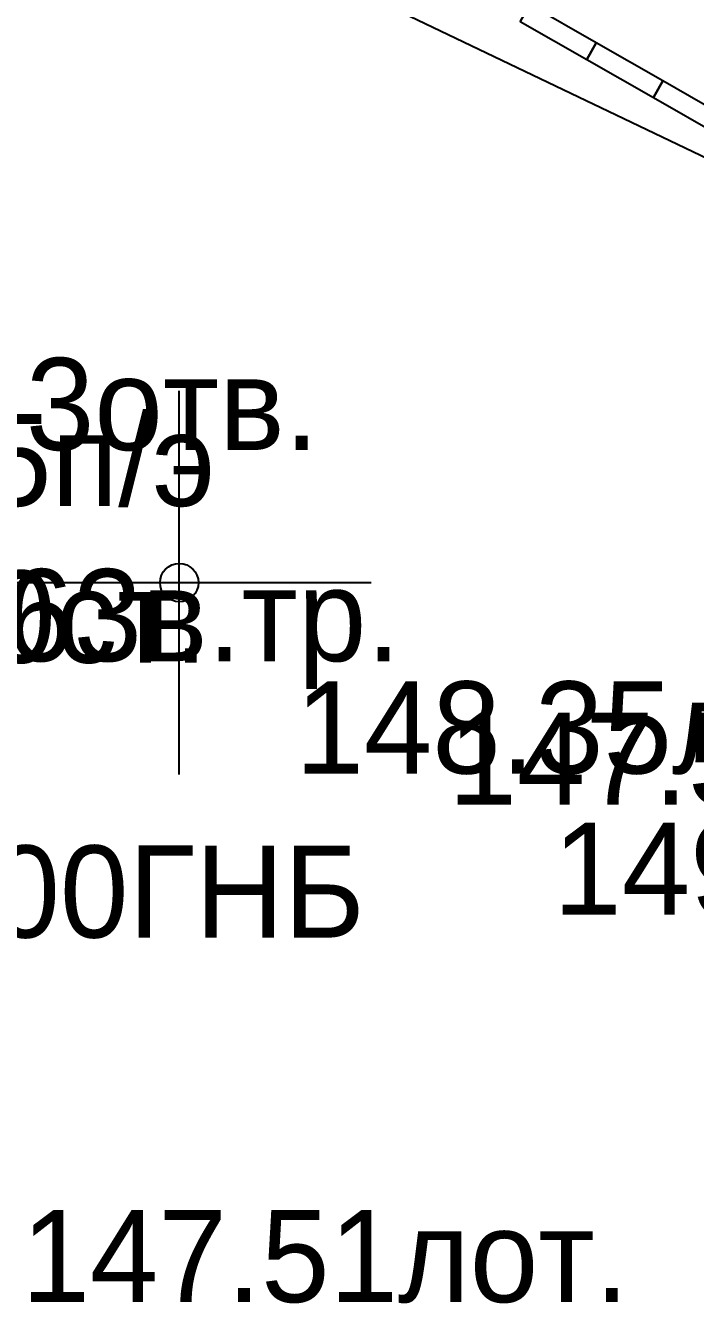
# Model space of a CAD drawing. Header units: metres. Extents: x -2743 to 126, y 13385 to 13916.
# Drawn here: x -1952 to -1943.27, y 13640.61 to 13657.26 of the extents above; entities that cross this region are included whole.
import ezdxf

# ---------------------------------------------------------------- set-up
doc = ezdxf.new("R2010")
doc.units = ezdxf.units.M
for name, color, linetype in [('0_геоподоснова', 7, 'Continuous'), ('output[1-12]_3_ДЖКХ-24_03233up$0$Кабель связи', 7, 'Continuous'), ('output[1-12]_3_ДЖКХ-24_03233up$0$Канализация самотёчная', 7, 'Continuous'), ('output[1-12]_brd$0$Координатные кресты', 7, 'Continuous'), ('output[23]_3_ДЖКХ-25_01840kl$0$Красные линии', 7, 'Continuous'), ('output[23]_brd$0$Граница заказа', 7, 'Continuous'), ('output[23]_brd$0$Координатные кресты', 7, 'Continuous')]:
    doc.layers.add(name, color=color, linetype=linetype)

msp = doc.modelspace()

# ---------------------------------------------------------------- linework, layer by layer
at = {"layer": '0_геоподоснова'}
for points in [[(-1950, 13647.5), (-1950, 13652.5)], [(-1952.5, 13650), (-1947.5, 13650)]]:
    msp.add_lwpolyline(points, dxfattribs=at)
at = {"layer": 'output[1-12]_brd$0$Координатные кресты'}
msp.add_circle((-1950, 13650), 0.25, dxfattribs=at)
at = {"layer": 'output[23]_3_ДЖКХ-25_01840kl$0$Красные линии'}
for points in [[(-1944.563, 13657.034), (-1945.431, 13657.53), (-1945.555, 13657.313), (-1944.687, 13656.817), (-1944.563, 13657.034)], [(-1943.695, 13656.538), (-1944.563, 13657.034), (-1944.687, 13656.817), (-1943.819, 13656.321), (-1943.695, 13656.538)], [(-1942.827, 13656.042), (-1943.695, 13656.538), (-1943.819, 13656.321), (-1942.951, 13655.825), (-1942.827, 13656.042)]]:
    msp.add_lwpolyline(points, close=True, dxfattribs=at)
at = {"layer": 'output[23]_brd$0$Граница заказа'}
msp.add_lwpolyline([(-1912.765, 13641.02), (-1943.717, 13663.309), (-2005.475, 13685.345), (-1912.765, 13641.02)], dxfattribs=at)
at = {"layer": 'output[23]_brd$0$Координатные кресты'}
msp.add_circle((-1950, 13650), 0.25, dxfattribs=at)

# ---------------------------------------------------------------- texts
at = {"layer": 'output[1-12]_3_ДЖКХ-24_03233up$0$Кабель связи'}
for s, p in [('3отв.', (-1951.999, 13651.728)), ('148.63в.тр.', (-1955.394, 13648.976)), ('149.40в.тр.', (-1945.124, 13645.672)), ('d=300ГНБ', (-1955.169, 13645.374))]:
    msp.add_text(s, height=1.2, dxfattribs=at).set_placement(p)
at = {"layer": 'output[1-12]_3_ДЖКХ-24_03233up$0$Канализация самотёчная'}
for s, p in [('d=355п/э', (-1956.171, 13650.999)), ('ф-р d=630ст.', (-1959.31, 13648.956)), ('148.35лот.', (-1948.485, 13647.512)), ('147.51лот.', (-1946.491, 13647.105)), ('147.51лот.', (-1952.056, 13640.623))]:
    msp.add_text(s, height=1.2, dxfattribs=at).set_placement(p)

doc.saveas('drawing.dxf')
